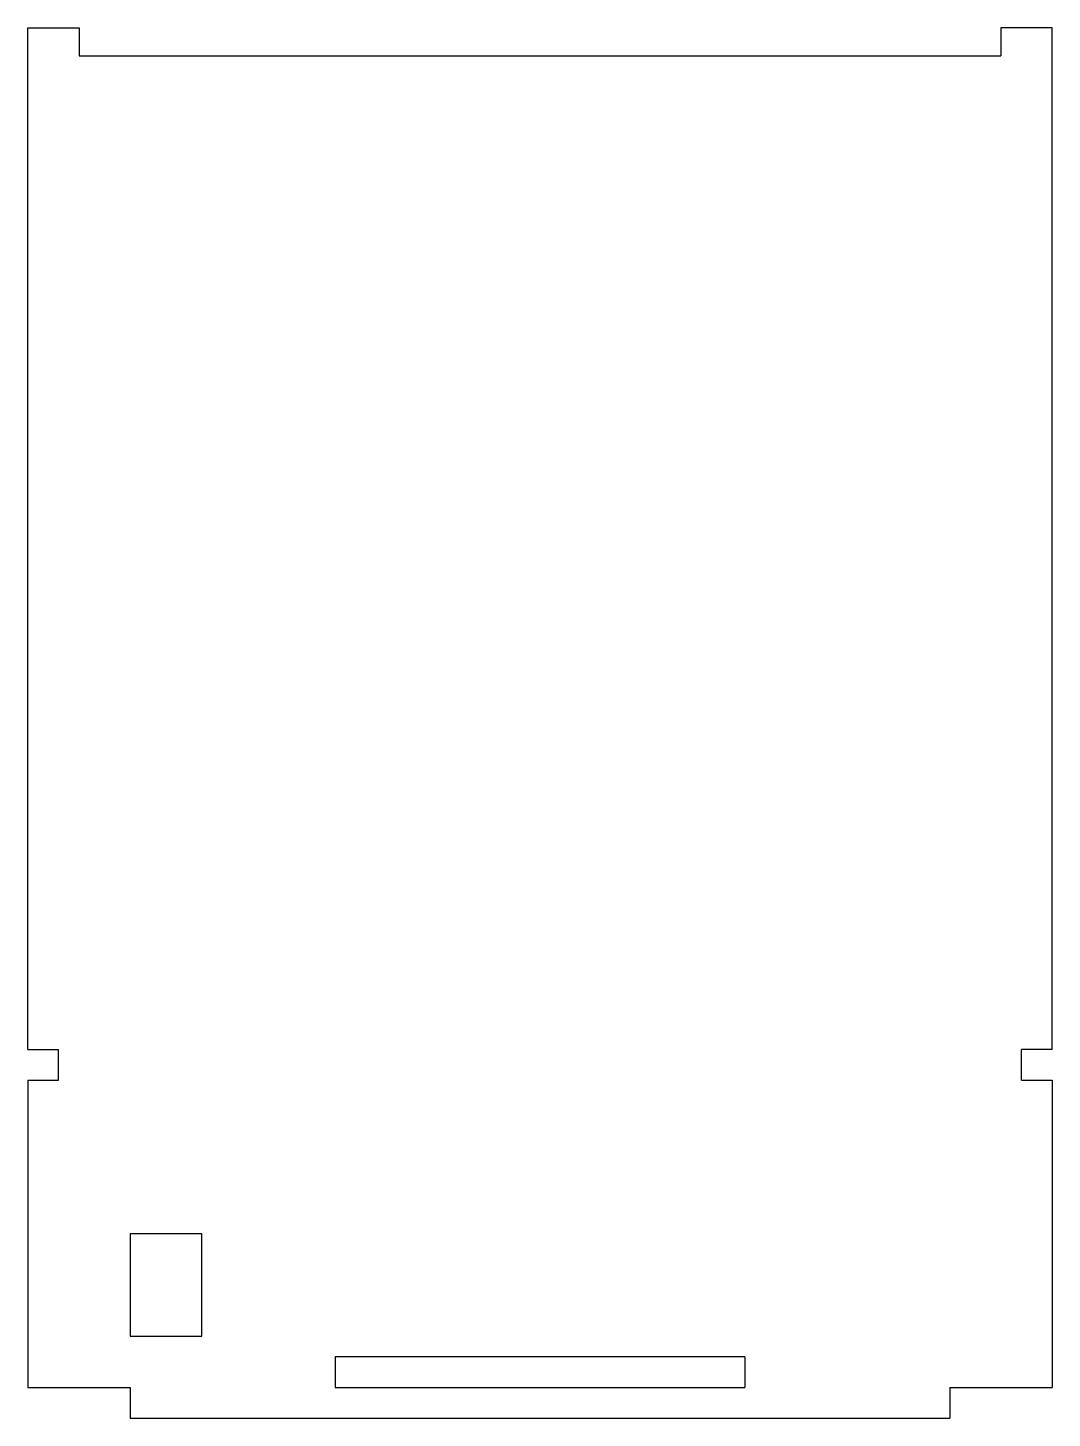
# Model space of a CAD drawing. Header units: millimetres. Extents: x 0 to 100, y -33 to 103.
import ezdxf

# ---------------------------------------------------------------- set-up
doc = ezdxf.new("R2010")
doc.units = ezdxf.units.MM

msp = doc.modelspace()

# ---------------------------------------------------------------- linework, layer by layer
at = {"color": 7, "linetype": 'Continuous', "lineweight": 25}
for p, q in [((0, 3), (0, 102.75)), ((0, 102.75), (5, 102.75)), ((5, 102.75), (5, 100)), ((95, 102.75), (95, 100)), ((100, 102.75), (95, 102.75)), ((100, 3), (100, 102.75)), ((5, 100), (95, 100)), ((0, 3), (3, 3)), ((3, 0), (3, 3)), ((100, 3), (97, 3)), ((97, 0), (97, 3)), ((0, 0), (0, -30)), ((0, 0), (3, 0)), ((97, 0), (100, 0)), ((100, 0), (100, -30)), ((10, -15), (10, -25)), ((17, -15), (10, -15)), ((17, -25), (17, -15)), ((10, -25), (17, -25)), ((70, -27), (30, -27)), ((30, -27), (30, -30)), ((70, -27), (70, -30)), ((0, -30), (10, -30)), ((10, -30), (10, -33)), ((30, -30), (70, -30)), ((90, -30), (100, -30)), ((90, -30), (90, -33)), ((10, -33), (90, -33))]:
    msp.add_line(p, q, dxfattribs=at)

doc.saveas('drawing.dxf')
